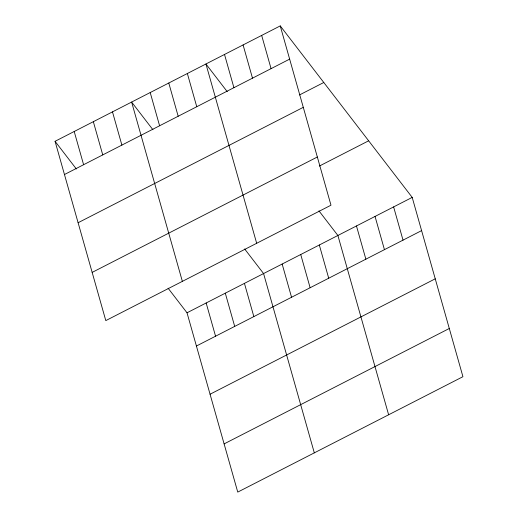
<?xml version="1.0" encoding="UTF-8"?>
<svg xmlns="http://www.w3.org/2000/svg" width="518" height="518" viewBox="0 0 518 518"><rect width="100%" height="100%" fill="white"/><g stroke="black" fill="none" stroke-linecap="round" stroke-linejoin="round"><path stroke-width="0.78" d="M280.244 25.9L330.983 205.206L105.802 320.603L55.063 141.304L280.244 25.9L412.198 197.397L462.937 376.696L237.756 492.1L187.017 312.794L168.085 288.189M64.465 174.521L289.646 59.123M299.495 94.943L323.789 82.492M78.108 222.727L303.289 107.33M92.159 272.397L317.34 156.999M319.353 166.064L368.654 140.799M187.017 312.794L412.198 197.397M196.419 346.018L421.6 230.614M210.062 394.224L435.243 278.82M224.113 443.894L449.294 328.49M227.234 91.667L205.937 63.979L256.675 243.285M318.959 210.871L337.891 235.476L388.63 414.782M152.927 129.746L131.624 102.065L182.362 281.371M244.645 248.951L263.578 273.562L314.316 452.861M55.063 141.304L76.36 168.985M393.622 206.915L403.023 240.138M375.045 216.433L384.447 249.657M356.468 225.958L365.87 259.175M261.668 35.418L271.069 68.641M319.315 244.995L328.71 278.218M243.091 44.943L252.493 78.16M300.731 254.519L310.133 287.736M224.514 54.461L233.916 87.684M282.155 264.038L291.556 297.261M187.354 73.504L196.756 106.721M244.438 283.365L253.839 316.589M168.777 83.022L178.179 116.246M225.298 293.175L234.699 326.398M150.201 92.547L159.602 125.764M206.158 302.985L215.559 336.208M112.484 111.875L121.885 145.092M93.344 121.685L102.745 154.901M74.203 131.494L83.605 164.711"/></g></svg>
